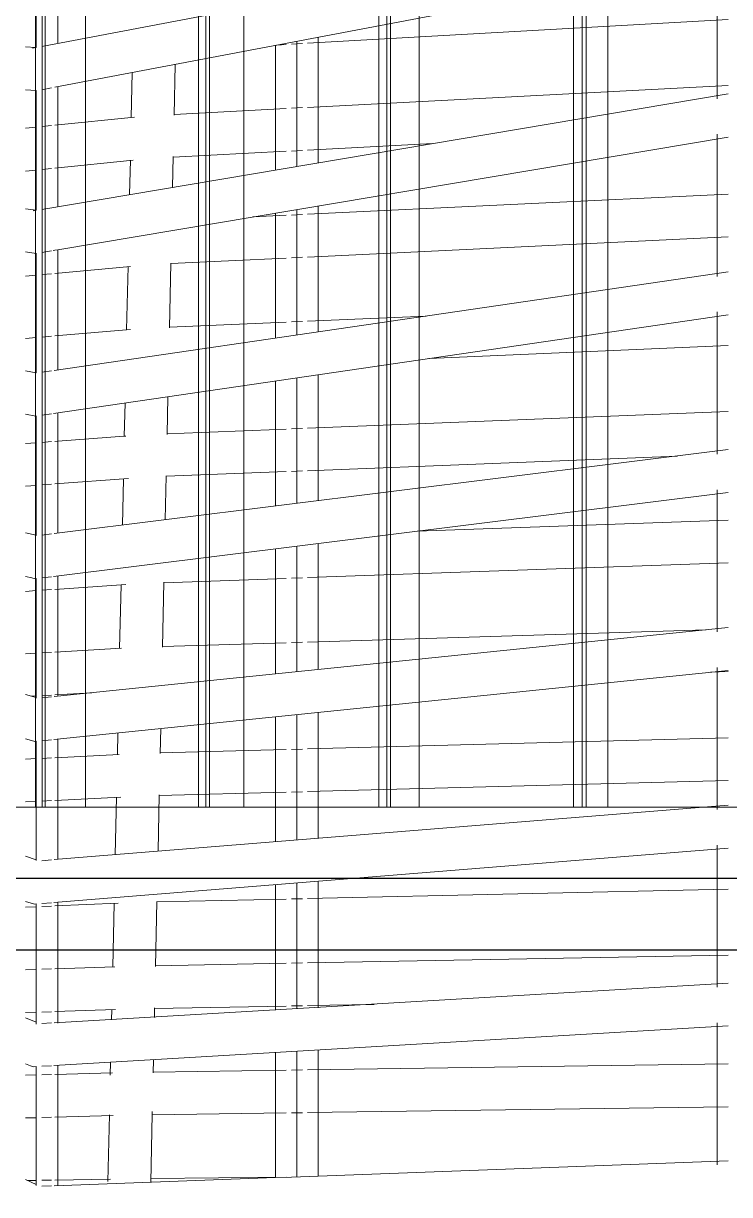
# Model space of a CAD drawing. Header units: millimetres. Extents: x 886808 to 1650903, y -1008069 to 230892.
# Drawn here: x 1015768 to 1016263, y -508469 to -507648 of the extents above; entities that cross this region are included whole.
import ezdxf
from ezdxf.xclip import XClip

# ---------------------------------------------------------------- set-up
doc = ezdxf.new("R2010")
doc.units = ezdxf.units.MM
doc.header["$XCLIPFRAME"] = 0
doc.linetypes.add('CENTER', pattern=[2, 1.25, -0.25, 0.25, -0.25])
doc.layers.get('0').update_dxf_attribs({"lineweight": 0})
for name, color, linetype, lineweight in [('0.NETMANHNHAT-0.05', 251, 'Continuous', 0), ('8l NET TO', 8, 'Continuous', 9), ('A-Wall', 113, 'Continuous', 30), ('A_Dim', 8, 'Continuous', 5)]:
    doc.layers.add(name, color=color, linetype=linetype, lineweight=lineweight)

# ---------------------------------------------------------------- blocks, each defined once
blk = doc.blocks.new('A$C14C457CE')
for p, q in [((8380.29, 2424.35), (8861.31, 2333.02)), ((8850.19, 2335.13), (8850.19, 2419.02)), ((8865.19, 2332.28), (8865.19, 2416.1)), ((8380.29, 2394.01), (8852.2, 2304.4)), ((8387.79, 2296.25), (8387.79, 2396.03)), ((8675, 2335.18), (8380.29, 2351.85)), ((8667.5, 2339.47), (8667.5, 2251.41)), ((8686.38, 2334.53), (8678.62, 2334.97)), ((8682.5, 2336.63), (8682.5, 2248.89)), ((8696.57, 2333.96), (8690, 2334.33)), ((8697.5, 2333.78), (8697.5, 2246.37)), ((8865.19, 2332.28), (8867.81, 2331.79)), ((8865.63, 2332.2), (8872.69, 2332.81)), ((8768.57, 2284.84), (8767.79, 2320.43)), ((8798.61, 2283.15), (8797.92, 2314.71)), ((8675, 2290.29), (8380.29, 2305.69)), ((8380.29, 2299.68), (8861.31, 2218.84)), ((8850.19, 2220.71), (8850.19, 2304.79)), ((8854.59, 2303.95), (8861.31, 2302.68)), ((8865.19, 2302.06), (8872.69, 2302.7)), ((8865.19, 2218.19), (8865.19, 2302.06)), ((8686.38, 2289.69), (8678.62, 2290.1)), ((8768.56, 2285.4), (8690, 2289.5)), ((8852.2, 2277.76), (8796.35, 2283.38)), ((8861.31, 2276.84), (8854.59, 2277.52)), ((8872.69, 2275.69), (8865.19, 2276.45)), ((8380.29, 2269.52), (8850.19, 2190.55)), ((8387.79, 2171.73), (8387.79, 2271.48)), ((8675, 2260.32), (8587.19, 2264.91)), ((8686.38, 2259.72), (8678.62, 2260.13)), ((8769.21, 2255.39), (8690, 2259.53)), ((8769.68, 2234.24), (8769.21, 2255.77)), ((8852.2, 2247.72), (8797.4, 2253.23)), ((8799.8, 2229.18), (8799.27, 2253.22)), ((8861.31, 2246.8), (8854.59, 2247.48)), ((8872.69, 2245.66), (8865.19, 2246.41)), ((8675, 2215.37), (8380.29, 2229.51)), ((8667.5, 2221.25), (8667.5, 2133.08)), ((8682.5, 2218.73), (8682.5, 2130.82)), ((8697.5, 2216.21), (8697.5, 2128.69)), ((8865.19, 2218.23), (8872.69, 2219.26)), ((8865.19, 2218.19), (8867.52, 2217.8)), ((8686.38, 2214.83), (8678.62, 2215.2)), ((8713.46, 2213.53), (8690, 2214.65)), ((8675, 2185.45), (8380.29, 2199.59)), ((8686.38, 2184.91), (8678.62, 2185.28)), ((8770.85, 2180.85), (8690, 2184.73)), ((8850.19, 2106.3), (8850.19, 2190.55)), ((8850.19, 2190.55), (8852.2, 2190.21)), ((8852.2, 2190.21), (8853.31, 2190.03)), ((8854.59, 2189.81), (8861.31, 2188.68)), ((8865.19, 2188.03), (8865.32, 2188.01)), ((8865.19, 2104.2), (8865.19, 2188.03)), ((8865.32, 2188.01), (8872.69, 2189.03)), ((8380.29, 2175.07), (8852.64, 2106.01)), ((8771.84, 2135.7), (8770.84, 2181.23)), ((8852.2, 2173.98), (8799.16, 2178.87)), ((8801.88, 2134.32), (8800.9, 2178.82)), ((8861.31, 2173.14), (8854.59, 2173.76)), ((8872.69, 2172.09), (8865.19, 2172.78)), ((8380.29, 2144.95), (8853.22, 2075.8)), ((8387.79, 2047.21), (8387.79, 2146.93)), ((8675, 2140.44), (8591.79, 2144.08)), ((8686.38, 2139.95), (8678.62, 2140.29)), ((8771.83, 2136.21), (8690, 2139.79)), ((8852.2, 2130.11), (8799.26, 2134.54)), ((8667.5, 2133.08), (8667.5, 2133.01)), ((8697.5, 2128.69), (8697.5, 2128.62)), ((8861.31, 2129.34), (8854.59, 2129.91)), ((8872.69, 2128.39), (8865.19, 2129.02)), ((8589.93, 2114.3), (8380.29, 2123.45)), ((8667.5, 2102.95), (8667.5, 2014.75)), ((8854.59, 2105.72), (8861.31, 2104.74)), ((8865.19, 2104.31), (8872.69, 2105.74)), ((8865.19, 2104.1), (8865.19, 2104.16)), ((8682.5, 2100.76), (8682.5, 2012.74)), ((8697.5, 2098.57), (8697.5, 2011.01)), ((8773.47, 2061.13), (8772.89, 2087.54)), ((8675, 2065.5), (8380.29, 2077.12)), ((8803.51, 2059.91), (8803, 2083.14)), ((8850.19, 1991.89), (8850.19, 2076.24)), ((8854.59, 2075.6), (8861.31, 2074.62)), ((8865.19, 2074.05), (8865.61, 2073.99)), ((8865.19, 1990.29), (8865.19, 2074.05)), ((8865.61, 2073.99), (8872.69, 2075.34)), ((8686.38, 2065.05), (8678.62, 2065.35)), ((8773.46, 2061.62), (8690, 2064.91)), ((8803.51, 2059.91), (8802.52, 2060)), ((8850.19, 2056.4), (8803.51, 2059.91)), ((8852.2, 2056.25), (8850.19, 2056.4)), ((8861.31, 2055.56), (8854.59, 2056.07)), ((8872.69, 2054.7), (8865.19, 2055.27)), ((8380.29, 2050.47), (8852.63, 1991.72)), ((8675, 2035.7), (8415.79, 2045.92)), ((8686.38, 2035.25), (8678.62, 2035.55)), ((8774.12, 2031.79), (8690, 2035.11)), ((8774.78, 2001.26), (8774.11, 2032.16)), ((8852.2, 2026.4), (8800.57, 2030.3)), ((8804.87, 1997.52), (8804.16, 2030.03)), ((8380.29, 2020.38), (8853.12, 1961.57)), ((8387.79, 1922.7), (8387.79, 2022.38)), ((8861.31, 2025.71), (8854.59, 2026.22)), ((8872.69, 2024.85), (8865.19, 2025.42)), ((8667.5, 2014.75), (8667.5, 2014.61)), ((8697.5, 2011.01), (8697.5, 2010.88)), ((8598.26, 1993.27), (8380.29, 2000.93)), ((8854.59, 1991.48), (8861.31, 1990.64)), ((8865.19, 1990.42), (8872.69, 1992.24)), ((8865.19, 1990.02), (8865.19, 1990.12)), ((8667.5, 1984.65), (8667.5, 1896.42)), ((8682.5, 1982.79), (8682.5, 1894.88)), ((8697.5, 1980.92), (8697.5, 1893.34)), ((8675, 1960.78), (8380.29, 1971.14)), ((8850.19, 1877.68), (8850.19, 1961.93)), ((8868.31, 1960.57), (8872.69, 1961.63)), ((8686.38, 1960.38), (8678.62, 1960.65)), ((8775.75, 1957.23), (8690, 1960.25)), ((8776.74, 1912.02), (8775.74, 1957.61)), ((8852.2, 1952.52), (8802.39, 1955.87)), ((8806.77, 1911.06), (8805.79, 1955.64)), ((8854.59, 1961.38), (8861.31, 1960.55)), ((8865.19, 1960.06), (8865.91, 1959.98)), ((8865.19, 1876.4), (8865.19, 1960.06)), ((8865.91, 1959.98), (8868.31, 1960.57)), ((8861.31, 1951.9), (8854.59, 1952.36)), ((8872.69, 1951.14), (8865.19, 1951.64)), ((8380.29, 1925.87), (8852.62, 1877.43)), ((8675, 1915.65), (8395.59, 1924.3)), ((8686.38, 1915.3), (8678.62, 1915.54)), ((8776.73, 1912.51), (8690, 1915.19)), ((8852.2, 1908.52), (8805.58, 1911.27)), ((8861.31, 1907.98), (8854.59, 1908.38)), ((8872.69, 1907.31), (8865.19, 1907.75)), ((8380.29, 1895.8), (8853.03, 1847.33)), ((8387.79, 1798.19), (8387.79, 1897.83)), ((8392.51, 1894.55), (8380.29, 1894.93)), ((8852.2, 1878.6), (8826.23, 1880.14)), ((8861.31, 1878.07), (8854.59, 1878.46)), ((8854.59, 1877.23), (8861.31, 1876.54)), ((8865.19, 1876.67), (8872.69, 1878.89)), ((8868.48, 1877.64), (8865.19, 1877.84)), ((8667.5, 1866.35), (8667.5, 1778.09)), ((8682.5, 1864.81), (8682.5, 1776.88)), ((8697.5, 1863.28), (8697.5, 1775.67)), ((8778.37, 1837.47), (8777.99, 1855.02)), ((8675, 1840.73), (8380.29, 1848.6)), ((8808.4, 1836.83), (8808.06, 1851.94)), ((8850.19, 1763.34), (8850.19, 1847.62)), ((8854.59, 1847.17), (8861.31, 1846.48)), ((8866.21, 1845.98), (8868.59, 1846.55)), ((8868.59, 1846.55), (8872.69, 1847.76)), ((8686.38, 1840.42), (8678.62, 1840.63)), ((8778.36, 1837.96), (8690, 1840.32)), ((8865.19, 1846.08), (8866.21, 1845.98)), ((8865.19, 1762.53), (8865.19, 1846.08)), ((8852.2, 1834.6), (8807.12, 1836.9)), ((8861.31, 1834.14), (8854.59, 1834.48)), ((8872.69, 1833.56), (8865.19, 1833.94)), ((8675, 1810.84), (8380.29, 1818.72)), ((8686.38, 1810.54), (8678.62, 1810.74)), ((8779.02, 1808.06), (8690, 1810.44)), ((8779.87, 1769.02), (8779.01, 1808.5)), ((8852.2, 1804.66), (8806.03, 1807.02)), ((8809.94, 1766.59), (8809.05, 1806.86)), ((8380.29, 1801.27), (8852.61, 1763.15)), ((8861.31, 1804.2), (8854.59, 1804.54)), ((8872.69, 1803.62), (8865.19, 1804)), ((8387.79, 1673.7), (8387.79, 1773.28)), ((8380.29, 1771.23), (8852.94, 1733.08)), ((8865.19, 1762.95), (8872.69, 1765.56)), ((8854.59, 1762.99), (8861.31, 1762.44)), ((8667.5, 1748.05), (8667.5, 1659.43)), ((8675, 1735.86), (8380.29, 1742.5)), ((8682.5, 1746.84), (8682.5, 1658.55)), ((8697.5, 1745.63), (8697.5, 1657.66)), ((8686.38, 1735.6), (8678.62, 1735.78)), ((8780.65, 1733.48), (8690, 1735.52)), ((8781.64, 1688.38), (8780.64, 1733.94)), ((8852.2, 1730.7), (8807.83, 1732.6)), ((8811.66, 1688.08), (8810.68, 1732.48)), ((8850.19, 1648.67), (8850.19, 1733.3)), ((8854.59, 1732.95), (8861.31, 1732.4)), ((8865.19, 1732.09), (8866.52, 1731.98)), ((8865.19, 1647.79), (8865.19, 1732.09)), ((8866.52, 1731.98), (8868.88, 1732.55)), ((8868.88, 1732.55), (8872.69, 1733.88)), ((8861.31, 1730.31), (8854.59, 1730.6)), ((8872.69, 1729.82), (8865.19, 1730.14)), ((8675, 1690.82), (8380.29, 1696.22)), ((8686.38, 1690.61), (8678.62, 1690.75)), ((8781.63, 1688.86), (8690, 1690.54)), ((8852.2, 1686.67), (8810.2, 1688.13)), ((8861.31, 1686.36), (8854.59, 1686.59)), ((8872.69, 1685.96), (8865.19, 1686.22)), ((8380.29, 1676.67), (8852.6, 1648.86)), ((8675, 1660.88), (8628.47, 1661.73)), ((8686.38, 1660.67), (8678.62, 1660.81)), ((8782.29, 1658.91), (8690, 1660.6)), ((8782.43, 1652.66), (8782.28, 1659.37)), ((8852.2, 1656.7), (8809.62, 1658.19)), ((8812.47, 1650.89), (8812.31, 1658.09)), ((8861.31, 1656.39), (8854.59, 1656.62)), ((8872.69, 1655.99), (8865.19, 1656.25)), ((8865.19, 1649.25), (8872.69, 1652.26)), ((8380.29, 1646.65), (8852.85, 1618.83)), ((8387.79, 1549.21), (8387.79, 1648.73)), ((8854.59, 1648.75), (8861.31, 1648.35)), ((8667.5, 1629.74), (8667.5, 1541.44)), ((8682.5, 1628.86), (8682.5, 1540.88)), ((8697.5, 1627.98), (8697.5, 1540.33)), ((8675, 1615.85), (8380.29, 1620.02)), ((8783.28, 1613.85), (8783.08, 1622.94)), ((8813.32, 1612.03), (8813.12, 1621.17)), ((8850.19, 1534.67), (8850.19, 1618.98)), ((8854.59, 1618.73), (8861.31, 1618.33)), ((8865.19, 1618.1), (8866.83, 1618)), ((8865.19, 1534.84), (8865.19, 1618.1)), ((8866.83, 1618), (8869.17, 1618.56)), ((8869.17, 1618.56), (8872.69, 1619.97)), ((8686.38, 1615.68), (8678.62, 1615.79)), ((8783.27, 1614.31), (8690, 1615.63)), ((8852.2, 1612.66), (8811.74, 1613.75)), ((8861.31, 1612.42), (8854.59, 1612.6)), ((8872.69, 1612.11), (8865.19, 1612.31)), ((8675, 1585.88), (8380.29, 1590.05)), ((8686.38, 1585.72), (8678.62, 1585.83)), ((8783.92, 1584.33), (8690, 1585.67)), ((8783.91, 1585.03), (8783.87, 1586.71)), ((8784.96, 1537.09), (8783.91, 1584.81)), ((8814.96, 1537.56), (8813.93, 1584.39)), ((8852.2, 1582.68), (8811.43, 1583.78)), ((8861.31, 1582.44), (8854.59, 1582.62)), ((8872.69, 1582.13), (8865.19, 1582.33)), ((8380.29, 1552.08), (8686.28, 1540.74)), ((8686.38, 1540.74), (8686.28, 1540.74)), ((8686.38, 1540.74), (8697.5, 1540.33)), ((8784.9, 1539.76), (8690, 1540.71)), ((8697.5, 1540.33), (8852.58, 1534.58)), ((8852.2, 1538.62), (8813.29, 1539.36)), ((8861.31, 1538.45), (8854.59, 1538.58)), ((8865.19, 1535.57), (8872.69, 1538.97)), ((8871.13, 1538.26), (8865.19, 1538.37)), ((8854.59, 1534.51), (8861.31, 1534.26))]:
    blk.add_line(p, q)

msp = doc.modelspace()

# ---------------------------------------------------------------- linework, layer by layer
at = {"layer": '0.NETMANHNHAT-0.05', "transparency": 33554636}
for p, q in [((1015776.86, -507297.13), (1015776.86, -508197.13)), ((1015781.47, -508197.13), (1015781.47, -507297.13)), ((1015783.59, -507297.13), (1015783.59, -508197.13)), ((1015811.8, -508197.13), (1015811.8, -507297.13)), ((1015891.08, -507297.13), (1015891.08, -508197.13)), ((1015896.25, -508197.13), (1015896.25, -507297.13)), ((1015898.63, -507297.13), (1015898.63, -508197.13)), ((1015922.91, -508197.13), (1015922.91, -507297.13)), ((1016017.47, -507297.13), (1016017.47, -508197.13)), ((1016023.12, -508197.13), (1016023.12, -507297.13)), ((1016025.72, -507297.13), (1016025.72, -508197.13)), ((1016045.65, -508197.13), (1016045.65, -507297.13)), ((1016153.89, -507297.13), (1016153.89, -508197.13)), ((1016159.91, -508197.13), (1016159.91, -507297.13)), ((1016162.69, -507297.13), (1016162.69, -508197.13)), ((1016177.94, -508197.13), (1016177.94, -507297.13)), ((1016607.53, -508197.13), (1015432.53, -508197.13))]:
    msp.add_line(p, q, dxfattribs=at)
at = {"layer": '8l NET TO', "color": 251, "linetype": 'CENTER', "ltscale": 1000, "true_color": 0x636466, "transparency": 33554636}
msp.add_line((1012386.74, -508297.13), (1056226.2, -508297.13), dxfattribs=at)
at = {"layer": 'A-Wall', "transparency": 33554636}
for points in [[(1015407.53, -508297.13), (1016892.53, -508297.13), (1016892.53, -508247.13), (1015407.53, -508247.13)], [(1015407.53, -508297.13), (1016892.53, -508297.13), (1016892.53, -508497.13), (1015407.53, -508497.13)]]:
    msp.add_lwpolyline(points, close=True, dxfattribs=at)

# ---------------------------------------------------------------- block references
at = {"layer": 'A_Dim', "transparency": 33554636}
ref = msp.add_blockref('A$C14C457CE', (1024642.53, -509997.13), dxfattribs=dict(at, xscale=-1))
XClip(ref).set_block_clipping_path([(7946.8262406772, -441.4141993674), (10608.649371153, 4022.528169149)])

doc.saveas('drawing.dxf')
